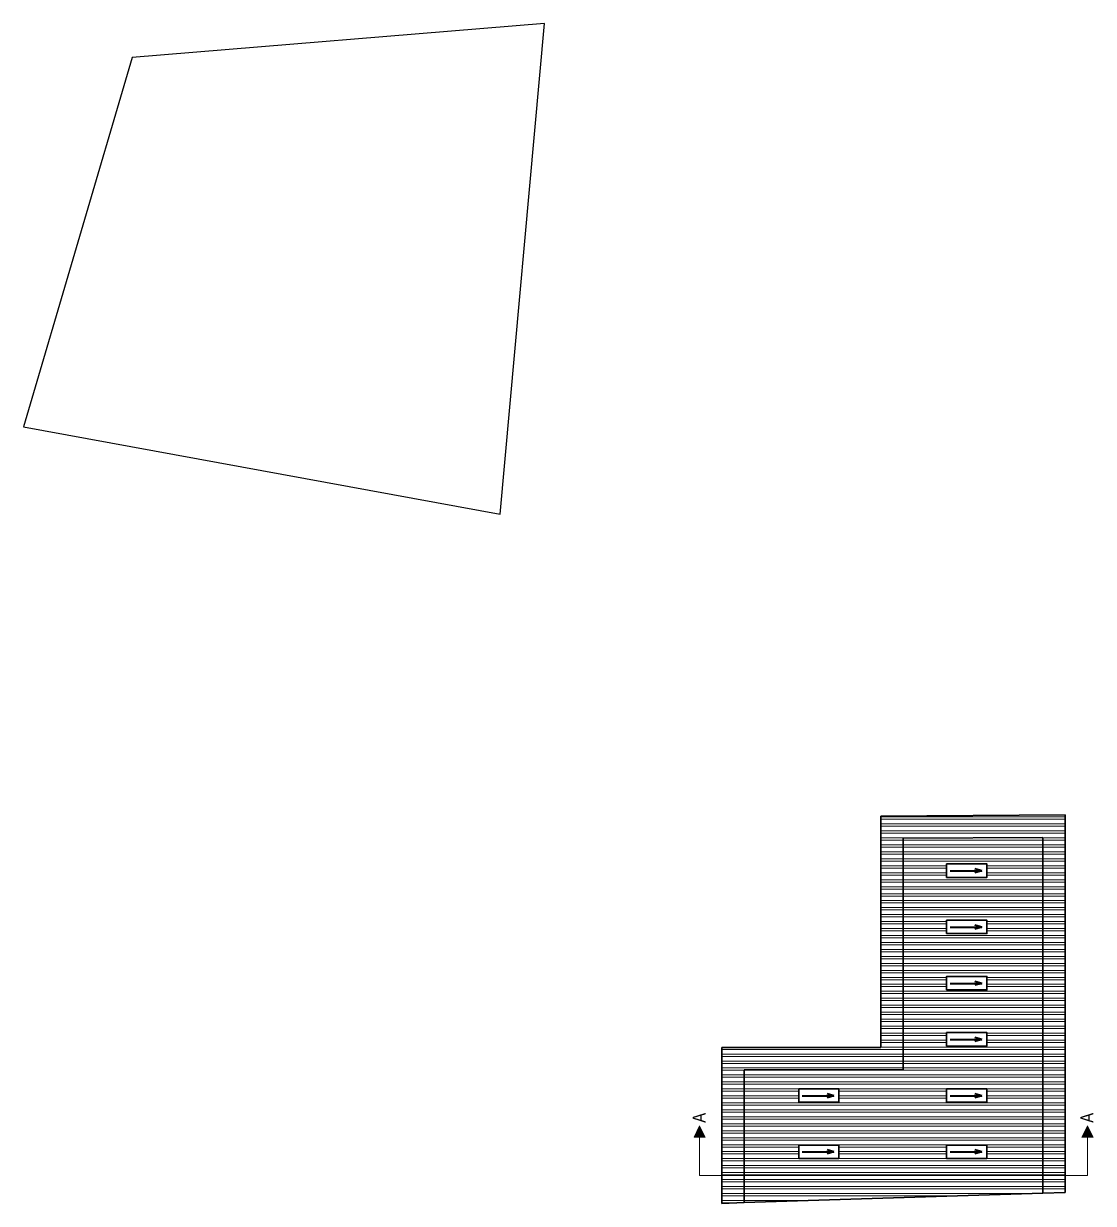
# Model space of a CAD drawing. Header units: inches. Extents: x 352731 to 371558, y -52658 to -39161.
# Drawn here: x 356815 to 357965, y -40430 to -39161 of the extents above; entities that cross this region are included whole.
import ezdxf

# ---------------------------------------------------------------- set-up
doc = ezdxf.new("R2010")
doc.units = ezdxf.units.IN
doc.header["$LTSCALE"] = 2
doc.header["$MEASUREMENT"] = 0
doc.layers.get('0').update_dxf_attribs({"linetype": 'CONTINUOUS'})
for name, color, linetype, lineweight in [('DIM_LINE', 173, 'CONTINUOUS', 20), ('door', 20, 'CONTINUOUS', 35), ('WALL - A', 1, 'CONTINUOUS', 40)]:
    doc.layers.add(name, color=color, linetype=linetype, lineweight=lineweight)
doc.styles.get("Standard").update_dxf_attribs({"font": 'ARIALN.TTF'})
pattern_1 = [(180, (316989.322, -406984.7445), (-5e-16, -7.5), []), (180, (316986.822, -406982.2445), (-5e-16, -7.5), [])]

msp = doc.modelspace()

# ---------------------------------------------------------------- hatches: boundary and pattern name
at = {"linetype": 'ByBlock', "lineweight": 5}
for points in [[(357541.9, -40347.1), (357547.9, -40359.1), (357535.9, -40359.1)], [(357958.8, -40347.1), (357964.8, -40359.1), (357952.8, -40359.1)]]:
    msp.add_hatch(color=7, dxfattribs=at).paths.add_polyline_path(points)
at = {"layer": 'DIM_LINE'}
h = msp.add_hatch(dxfattribs=at)
h.set_pattern_fill('ANSI32', color=256, scale=20, angle=135)
h.set_pattern_definition(pattern_1)
h.paths.add_polyline_path([(357934.8, -40012.6), (357736.8, -40013.8), (357736.8, -40262.8), (357565.8, -40262.8), (357565.8, -40430.4), (357589.8, -40429.6), (357589.8, -40286.8), (357760.8, -40286.8), (357760.8, -40037.7), (357910.8, -40036.8), (357910.8, -40419.3), (357934.8, -40418.6)])
h = msp.add_hatch(dxfattribs=at)
h.set_pattern_fill('ANSI32', color=256, scale=20, angle=135)
h.set_pattern_definition(pattern_1)
h.paths.add_polyline_path([(357760.8, -40286.8), (357589.8, -40286.8), (357589.8, -40429.6), (357910.8, -40419.3), (357910.8, -40036.8), (357760.8, -40037.7)])
h.paths.add_polyline_path([(357807.4, -40186.3), (357850.7, -40186.3), (357850.7, -40200.7), (357807.4, -40200.7)], flags=16)
h.paths.add_polyline_path([(357807.4, -40140.2), (357807.4, -40125.8), (357850.7, -40125.8), (357850.7, -40140.2)], flags=16)
h.paths.add_polyline_path([(357807.4, -40246.7), (357850.7, -40246.7), (357850.7, -40261.2), (357807.4, -40261.2)], flags=16)
h.paths.add_polyline_path([(357807.4, -40079.8), (357807.4, -40065.3), (357850.7, -40065.3), (357850.7, -40079.8)], flags=16)
h.paths.add_polyline_path([(357807.4, -40307.2), (357850.7, -40307.2), (357850.7, -40321.6), (357807.4, -40321.6)], flags=16)
h.paths.add_polyline_path([(357691.7, -40307.2), (357691.7, -40321.6), (357648.4, -40321.6), (357648.4, -40307.2)], flags=16)
h.paths.add_polyline_path([(357807.4, -40367.6), (357850.7, -40367.6), (357850.7, -40382.1), (357807.4, -40382.1)], flags=16)
h.paths.add_polyline_path([(357691.7, -40367.6), (357691.7, -40382.1), (357648.4, -40382.1), (357648.4, -40367.6)], flags=16)

# ---------------------------------------------------------------- linework, layer by layer
at = {"color": 7, "linetype": 'ByBlock', "lineweight": 5}
for p, q in [((357541.9, -40347.1), (357535.9, -40359.1)), ((357547.9, -40359.1), (357541.9, -40347.1)), ((357958.8, -40347.1), (357952.8, -40359.1)), ((357964.8, -40359.1), (357958.8, -40347.1)), ((357547.9, -40359.1), (357535.9, -40359.1)), ((357541.9, -40400.3), (357541.9, -40359.1)), ((357964.8, -40359.1), (357952.8, -40359.1)), ((357958.8, -40400.3), (357958.8, -40359.1)), ((357958.8, -40400.3), (357541.9, -40400.3))]:
    msp.add_line(p, q, dxfattribs=at)
at = {"ltscale": 0.5}
msp.add_lwpolyline([(356931.7, -39197.8), (356815.1, -39594.9), (357327.5, -39689.1), (357375.2, -39161.3)], close=True, dxfattribs=at)
at = {"layer": 'DIM_LINE'}
for points in [[(357850.7, -40079.8), (357850.7, -40065.3), (357807.4, -40065.3), (357807.4, -40079.8)], [(357850.7, -40140.2), (357850.7, -40125.8), (357807.4, -40125.8), (357807.4, -40140.2)], [(357850.7, -40200.7), (357850.7, -40186.3), (357807.4, -40186.3), (357807.4, -40200.7)], [(357850.7, -40261.2), (357850.7, -40246.7), (357807.4, -40246.7), (357807.4, -40261.2)], [(357691.7, -40321.6), (357691.7, -40307.2), (357648.4, -40307.2), (357648.4, -40321.6)], [(357850.7, -40321.6), (357850.7, -40307.2), (357807.4, -40307.2), (357807.4, -40321.6)], [(357691.7, -40382.1), (357691.7, -40367.6), (357648.4, -40367.6), (357648.4, -40382.1)], [(357850.7, -40382.1), (357850.7, -40367.6), (357807.4, -40367.6), (357807.4, -40382.1)]]:
    msp.add_lwpolyline(points, close=True, dxfattribs=at)
at = {"layer": 'door', "ltscale": 0.5}
for p, q in [((357934.8, -40012.6), (357736.8, -40013.8)), ((357736.8, -40262.8), (357736.8, -40013.8)), ((357934.8, -40418.6), (357934.8, -40012.6)), ((357910.8, -40036.8), (357760.8, -40037.7)), ((357760.8, -40286.8), (357760.8, -40037.7)), ((357901.8, -40036.8), (357901.8, -40036.8)), ((357910.8, -40419.3), (357910.8, -40036.8)), ((357910.9, -40045.8), (357910.8, -40045.8)), ((357565.8, -40430.4), (357565.8, -40262.8)), ((357736.8, -40262.8), (357565.8, -40262.8)), ((357589.8, -40429.6), (357589.8, -40286.8)), ((357760.8, -40286.8), (357589.8, -40286.8)), ((357910.8, -40419.3), (357589.8, -40429.6)), ((357910.8, -40419.3), (357934.8, -40418.6)), ((357565.8, -40430.4), (357589.8, -40429.6))]:
    msp.add_line(p, q, dxfattribs=at)
for points in [[(357807.4, -40079.8), (357807.4, -40065.3), (357850.7, -40065.3), (357850.7, -40079.8)], [(357807.4, -40140.2), (357807.4, -40125.8), (357850.7, -40125.8), (357850.7, -40140.2)], [(357807.4, -40200.7), (357807.4, -40186.3), (357850.7, -40186.3), (357850.7, -40200.7)], [(357807.4, -40261.2), (357807.4, -40246.7), (357850.7, -40246.7), (357850.7, -40261.2)], [(357648.4, -40321.6), (357648.4, -40307.2), (357691.7, -40307.2), (357691.7, -40321.6)], [(357807.4, -40321.6), (357807.4, -40307.2), (357850.7, -40307.2), (357850.7, -40321.6)], [(357539, -40354.8), (357539, -40356.8), (357541, -40356.8), (357541, -40354.8)], [(357648.4, -40382.1), (357648.4, -40367.6), (357691.7, -40367.6), (357691.7, -40382.1)], [(357807.4, -40382.1), (357807.4, -40367.6), (357850.7, -40367.6), (357850.7, -40382.1)]]:
    msp.add_lwpolyline(points, close=True, dxfattribs=at)
at = {"layer": 'WALL - A'}
for p, q in [((357811.2, -40072.7), (357845.1, -40072.7)), ((357845.1, -40072.7), (357837.8, -40070.6)), ((357845.1, -40072.7), (357837.8, -40074.9)), ((357811.2, -40133.2), (357845.1, -40133.2)), ((357845.1, -40133.2), (357837.8, -40131.1)), ((357845.1, -40133.2), (357837.8, -40135.3)), ((357845.1, -40193.7), (357837.8, -40191.6)), ((357811.2, -40193.7), (357845.1, -40193.7)), ((357845.1, -40193.7), (357837.8, -40195.8)), ((357811.2, -40254.1), (357845.1, -40254.1)), ((357845.1, -40254.1), (357837.8, -40252)), ((357845.1, -40254.1), (357837.8, -40256.3)), ((357652.2, -40314.6), (357686.2, -40314.6)), ((357686.2, -40314.6), (357678.9, -40312.5)), ((357686.2, -40314.6), (357678.9, -40316.7)), ((357811.2, -40314.6), (357845.1, -40314.6)), ((357845.1, -40314.6), (357837.8, -40312.5)), ((357845.1, -40314.6), (357837.8, -40316.7)), ((357652.2, -40375.1), (357686.2, -40375.1)), ((357686.2, -40375.1), (357678.9, -40372.9)), ((357686.2, -40375.1), (357678.9, -40377.2)), ((357811.2, -40375.1), (357845.1, -40375.1)), ((357845.1, -40375.1), (357837.8, -40372.9)), ((357845.1, -40375.1), (357837.8, -40377.2))]:
    msp.add_line(p, q, dxfattribs=at)

# ---------------------------------------------------------------- texts
at = {"color": 7, "linetype": 'ByBlock', "lineweight": 5, "char_height": 14, "width": 26.58, "attachment_point": 3, "rotation": 90}
for insert in [(357534.3, -40333), (357951.2, -40333)]:
    msp.add_mtext('A', dxfattribs=dict(at, insert=insert))

doc.saveas('drawing.dxf')
